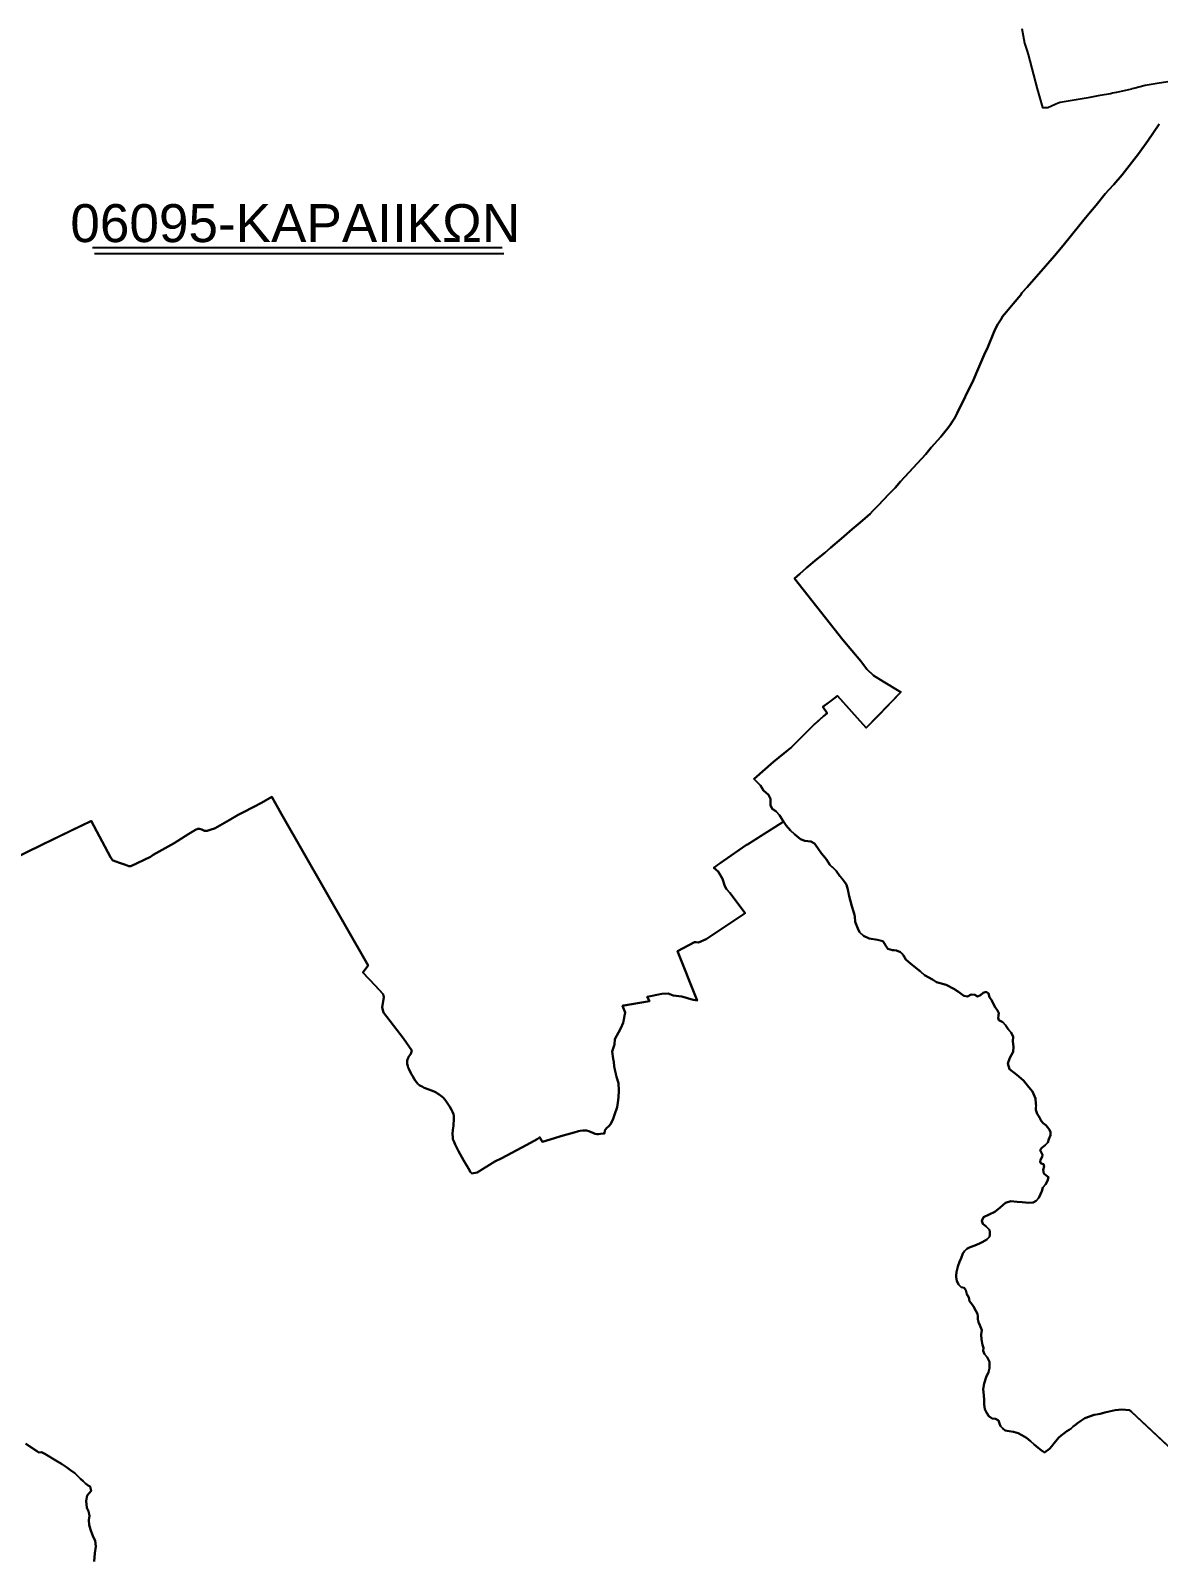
# Model space of a CAD drawing. Header units: metres. Extents: x 245125 to 394351, y 270578 to 4233311.
# Drawn here: x 280211 to 283179, y 4217548 to 4221557 of the extents above; entities that cross this region are included whole.
import ezdxf
from ezdxf.lldxf.tags import DXFTag

# ---------------------------------------------------------------- set-up
doc = ezdxf.new("R2010")
doc.units = ezdxf.units.M
for name, color, linetype in [('4495-(228-329)', 103, 'Continuous'), ('ASTOTA', 7, 'Continuous'), ('ΗΛΕΙΑ_Ονομασία ΟΤΑ_ΟΚΧΕ', 6, 'Continuous'), ('ΟΡΙΑ ΟΤΑ', 7, 'Continuous')]:
    doc.layers.add(name, color=color, linetype=linetype)
doc.styles.add('ARIAL', font='arial.ttf')
tags = doc.linetypes.add('HIDDEN', pattern=[0.375, 0.25, -0.125]).pattern_tags.tags
tags[6:7] = [DXFTag(74, 4), DXFTag(75, 0), DXFTag(340, '0'), DXFTag(46, 1.0), DXFTag(50, 0.0), DXFTag(44, 0.0), DXFTag(45, 0.0)]
tags[4:5] = [DXFTag(74, 4), DXFTag(75, 0), DXFTag(340, '0'), DXFTag(46, 1.0), DXFTag(50, 0.0), DXFTag(44, 0.0), DXFTag(45, 0.0)]

msp = doc.modelspace()

# ---------------------------------------------------------------- linework, layer by layer
at = {"layer": '4495-(228-329)', "color": 103}
for p, q in [((280374, 4220985.8), (281452, 4220985.8)), ((280378.8, 4220970.1), (281456.7, 4220970.1))]:
    msp.add_line(p, q, dxfattribs=at)
at = {"layer": 'ASTOTA', "color": 253, "linetype": 'HIDDEN', "ltscale": 300}
for points in [[(282819.3, 4221562.9), (282826.2, 4221524.4), (282829.1, 4221515.7), (282832.3, 4221505.6), (282835.9, 4221494.4), (282859.6, 4221403.7), (282874.1, 4221354.6), (282887.8, 4221354.6), (282907.4, 4221363.7), (282915.2, 4221366.9), (282920.3, 4221368.9), (282999.1, 4221381.6), (283025.8, 4221386.7), (283052.4, 4221391.8), (283058.2, 4221393), (283068.5, 4221395.3), (283069.2, 4221395.4), (283108.6, 4221404.2), (283109.7, 4221404.5), (283114.4, 4221405.8), (283143.9, 4221413.6), (283175.6, 4221419.1), (283203.7, 4221422.9)], [(282819.3, 4221562.9), (282826.2, 4221524.4), (282829.1, 4221515.7), (282832.3, 4221505.6), (282835.9, 4221494.4), (282859.6, 4221403.7), (282874.1, 4221354.6), (282887.8, 4221354.6), (282907.4, 4221363.7), (282915.2, 4221366.9), (282920.3, 4221368.9), (282999.1, 4221381.6), (283025.8, 4221386.7), (283052.4, 4221391.8), (283058.2, 4221393), (283068.5, 4221395.3), (283069.2, 4221395.4), (283108.6, 4221404.2), (283109.7, 4221404.5), (283114.4, 4221405.8), (283143.9, 4221413.6), (283175.6, 4221419.1), (283203.7, 4221422.9)], [(282819.3, 4221562.9), (282826.2, 4221524.4), (282829.1, 4221515.7), (282832.3, 4221505.6), (282835.9, 4221494.4), (282859.6, 4221403.7), (282874.1, 4221354.6), (282887.8, 4221354.6), (282907.4, 4221363.7), (282915.2, 4221366.9), (282920.3, 4221368.9), (282999.1, 4221381.6), (283025.8, 4221386.7), (283052.4, 4221391.8), (283058.2, 4221393), (283068.5, 4221395.3), (283069.2, 4221395.4), (283108.6, 4221404.2), (283109.7, 4221404.5), (283114.4, 4221405.8), (283143.9, 4221413.6), (283175.6, 4221419.1), (283203.7, 4221422.9)], [(283180.5, 4221311), (283151.3, 4221267), (283126.9, 4221232.4), (283083.5, 4221177.7), (283061.5, 4221151.8), (283048.4, 4221137.7), (283039.2, 4221127.1), (283014.9, 4221097.8), (283000.5, 4221080), (282983, 4221059), (282972, 4221045.4), (282928.2, 4220991.3), (282905.1, 4220963.8), (282882.1, 4220937.1), (282833.7, 4220881.8), (282819.8, 4220866.6), (282817.9, 4220863.5), (282816.5, 4220861.5), (282796.3, 4220837.4), (282778.8, 4220816.3), (282768.8, 4220804.1), (282764.8, 4220797.5), (282756.5, 4220784.2), (282750, 4220772.9), (282744.6, 4220760.6), (282729.7, 4220723.7), (282720.6, 4220703.5), (282704.9, 4220666.4), (282692.1, 4220637.8), (282649.6, 4220549.6), (282643.1, 4220538), (282636.4, 4220527.3), (282631.8, 4220520), (282624.6, 4220510.4), (282616.6, 4220500.5), (282606, 4220488), (282581.3, 4220459.4), (282567, 4220442.4), (282500.1, 4220369.8), (282486, 4220353.5), (282471.5, 4220338.6), (282453.8, 4220319.9), (282443.2, 4220308.7), (282427.7, 4220292.9), (282420.6, 4220285.2), (282406.3, 4220272.6), (282388.6, 4220257.9), (282373.4, 4220244.7), (282344.9, 4220219.6), (282315.9, 4220195.2), (282300.7, 4220182.1), (282279.8, 4220165.7), (282253.2, 4220143), (282235.5, 4220126.8), (282221.7, 4220114.7), (282348.8, 4219953.5), (282395.6, 4219897.3), (282411.9, 4219875.8), (282429.5, 4219858.9), (282454.5, 4219843.1), (282501.3, 4219815.1), (282499.7, 4219813.5), (282410, 4219721.1), (282334.8, 4219805.7), (282296.2, 4219777.2), (282306.9, 4219759.7), (282300.8, 4219755.1), (282297.6, 4219752.1), (282273.4, 4219730), (282262.6, 4219720), (282213.2, 4219670.6), (282194.4, 4219654.4), (282165.9, 4219632.4), (282114.8, 4219587.1), (282115.4, 4219586.5), (282132.2, 4219569.8), (282139.8, 4219556.9), (282152.5, 4219545.5), (282157.8, 4219534.7), (282158.5, 4219518.1), (282162.3, 4219507.8), (282171.8, 4219502.2), (282181.7, 4219491.9), (282192, 4219474.6), (282188.9, 4219472.6), (282114.1, 4219425.1), (282097.4, 4219414.5), (282095.3, 4219413.2), (282034.1, 4219371.3), (282018, 4219359.7), (282009.2, 4219353.3), (282020.3, 4219342.9), (282028, 4219330.1), (282031.5, 4219324.3), (282038, 4219304.7), (282042.4, 4219296.7), (282051.3, 4219287.1), (282091.2, 4219233.6), (281989.2, 4219165.3), (281968.9, 4219156), (281962.1, 4219156.9), (281958, 4219157.4), (281913.8, 4219133.5), (281964.8, 4219003.2), (281954.5, 4219005), (281924.6, 4219013.8), (281901.6, 4219017.2), (281889.1, 4219021.7), (281871.8, 4219021.1), (281833.8, 4219013.5), (281839.3, 4219002), (281771, 4218990.2), (281768.3, 4218989.8), (281775.5, 4218972.4), (281770.4, 4218944.7), (281764.5, 4218930.6), (281757.7, 4218919.7), (281748.3, 4218902.2), (281748, 4218887.4), (281745.1, 4218879.9), (281741.7, 4218869), (281744, 4218850.4), (281745.5, 4218842.1), (281746.7, 4218830.3), (281753, 4218802.7), (281757.9, 4218785.8), (281759, 4218767), (281757.7, 4218747.9), (281756.8, 4218735), (281754.5, 4218722.8), (281748, 4218702.2), (281744.2, 4218692.1), (281737.7, 4218679), (281733, 4218672.4), (281726.5, 4218667.5), (281722.5, 4218661.1), (281721.2, 4218653.5), (281717.4, 4218653.1), (281711, 4218652.7), (281705.5, 4218651.7), (281700.7, 4218652.1), (281696.4, 4218652.9), (281690.2, 4218655), (281680.3, 4218659.3), (281673.8, 4218661.1), (281669.2, 4218661.7), (281664.7, 4218661.7), (281656.9, 4218660.8), (281652.9, 4218660), (281641.4, 4218656.3), (281612.6, 4218648), (281557.8, 4218631.8), (281550.2, 4218643.9), (281545.8, 4218639.4), (281514.9, 4218623), (281451.3, 4218588.5), (281432.5, 4218579.7), (281386.2, 4218551.1), (281372.1, 4218548.1), (281368.3, 4218552), (281363.1, 4218561.5), (281350.2, 4218583.6), (281337, 4218607.2), (281327.9, 4218624.7), (281324.4, 4218633.3), (281322.6, 4218638.4), (281322.2, 4218642.6), (281321.5, 4218652.8), (281322.6, 4218662.9), (281323.8, 4218673.9), (281325, 4218692.6), (281325, 4218696.4), (281324.6, 4218699.9), (281323.6, 4218704), (281321.2, 4218710.1), (281318.3, 4218715.9), (281313.9, 4218723.5), (281307.3, 4218734.3), (281303.8, 4218739.6), (281300.4, 4218743.6), (281297.2, 4218747), (281293.5, 4218750.7), (281286.4, 4218756.2), (281282.2, 4218759.1), (281278.3, 4218761.5), (281273, 4218763.7), (281266.2, 4218766.6), (281258.8, 4218769.2), (281246.7, 4218774), (281241.8, 4218777.1), (281237.5, 4218778.8), (281233.9, 4218781.1), (281230.1, 4218784.5), (281226.7, 4218788.3), (281223.1, 4218793.4), (281220.1, 4218797.7), (281215.8, 4218805.1), (281212.4, 4218810.9), (281206.3, 4218823.5), (281204.9, 4218826.9), (281203.7, 4218831), (281202.4, 4218836.7), (281202, 4218841.5), (281202, 4218845.8), (281204.9, 4218852.8), (281206.4, 4218856), (281212, 4218863.3), (281214.3, 4218872.4), (281192.4, 4218903.2), (281139.9, 4218971.8), (281135.9, 4218984.9), (281140.2, 4219012.5), (281139.1, 4219020), (281118.2, 4219043), (281085.3, 4219077.2), (281099.3, 4219095.7), (280871.1, 4219494.2), (280845.6, 4219539.7), (280818.7, 4219524.3), (280798.6, 4219513.8), (280769.3, 4219498.5), (280757.4, 4219492.2), (280733.5, 4219478.5), (280697, 4219457.7), (280694.8, 4219456.4), (280686.6, 4219453.6), (280676.1, 4219450.6), (280669, 4219450.4), (280661.7, 4219453.4), (280655.2, 4219455.8), (280651.3, 4219455.7), (280645.4, 4219453), (280627.7, 4219442.8), (280589.1, 4219418.2), (280533.3, 4219386.8), (280526.3, 4219381.5), (280474.9, 4219357.4), (280470, 4219357), (280460.6, 4219360.5), (280447.3, 4219365.5), (280433.1, 4219370.6), (280426.5, 4219373.2), (280420.9, 4219381), (280370.1, 4219476.5), (280369.2, 4219476.1), (280239.3, 4219412.5), (280163.3, 4219375.6)], [(283180.5, 4221311), (283151.3, 4221267), (283126.9, 4221232.4), (283083.5, 4221177.7), (283061.5, 4221151.8), (283048.4, 4221137.7), (283039.2, 4221127.1), (283014.9, 4221097.8), (283000.5, 4221080), (282983, 4221059), (282972, 4221045.4), (282928.2, 4220991.3), (282905.1, 4220963.8), (282882.1, 4220937.1), (282833.7, 4220881.8), (282819.8, 4220866.6), (282817.9, 4220863.5), (282816.5, 4220861.5), (282796.3, 4220837.4), (282778.8, 4220816.3), (282768.8, 4220804.1), (282764.8, 4220797.5), (282756.5, 4220784.2), (282750, 4220772.9), (282744.6, 4220760.6), (282729.7, 4220723.7), (282720.6, 4220703.5), (282704.9, 4220666.4), (282692.1, 4220637.8), (282649.6, 4220549.6), (282643.1, 4220538), (282636.4, 4220527.3), (282631.8, 4220520), (282624.6, 4220510.4), (282616.6, 4220500.5), (282606, 4220488), (282581.3, 4220459.4), (282567, 4220442.4), (282500.1, 4220369.8), (282486, 4220353.5), (282471.5, 4220338.6), (282453.8, 4220319.9), (282443.2, 4220308.7), (282427.7, 4220292.9), (282420.6, 4220285.2), (282406.3, 4220272.6), (282388.6, 4220257.9), (282373.4, 4220244.7), (282344.9, 4220219.6), (282315.9, 4220195.2), (282300.7, 4220182.1), (282279.8, 4220165.7), (282253.2, 4220143), (282235.5, 4220126.8), (282221.7, 4220114.7), (282348.8, 4219953.5), (282395.6, 4219897.3), (282411.9, 4219875.8), (282429.5, 4219858.9), (282454.5, 4219843.1), (282501.3, 4219815.1), (282499.7, 4219813.5), (282410, 4219721.1), (282334.8, 4219805.7), (282296.2, 4219777.2), (282306.9, 4219759.7), (282300.8, 4219755.1), (282297.6, 4219752.1), (282273.4, 4219730), (282262.6, 4219720), (282213.2, 4219670.6), (282194.4, 4219654.4), (282165.9, 4219632.4), (282114.8, 4219587.1), (282115.4, 4219586.5), (282132.2, 4219569.8), (282139.8, 4219556.9), (282152.5, 4219545.5), (282157.8, 4219534.7), (282158.5, 4219518.1), (282162.3, 4219507.8), (282171.8, 4219502.2), (282181.7, 4219491.9), (282192, 4219474.6), (282188.9, 4219472.6), (282114.1, 4219425.1), (282097.4, 4219414.5), (282095.3, 4219413.2), (282034.1, 4219371.3), (282018, 4219359.7), (282009.2, 4219353.3), (282020.3, 4219342.9), (282028, 4219330.1), (282031.5, 4219324.3), (282038, 4219304.7), (282042.4, 4219296.7), (282051.3, 4219287.1), (282091.2, 4219233.6), (281989.2, 4219165.3), (281968.9, 4219156), (281962.1, 4219156.9), (281958, 4219157.4), (281913.8, 4219133.5), (281964.8, 4219003.2), (281954.5, 4219005), (281924.6, 4219013.8), (281901.6, 4219017.2), (281889.1, 4219021.7), (281871.8, 4219021.1), (281833.8, 4219013.5), (281839.3, 4219002), (281771, 4218990.2), (281768.3, 4218989.8), (281775.5, 4218972.4), (281770.4, 4218944.7), (281764.5, 4218930.6), (281757.7, 4218919.7), (281748.3, 4218902.2), (281748, 4218887.4), (281745.1, 4218879.9), (281741.7, 4218869), (281744, 4218850.4), (281745.5, 4218842.1), (281746.7, 4218830.3), (281753, 4218802.7), (281757.9, 4218785.8), (281759, 4218767), (281757.7, 4218747.9), (281756.8, 4218735), (281754.5, 4218722.8), (281748, 4218702.2), (281744.2, 4218692.1), (281737.7, 4218679), (281733, 4218672.4), (281726.5, 4218667.5), (281722.5, 4218661.1), (281721.2, 4218653.5), (281717.4, 4218653.1), (281711, 4218652.7), (281705.5, 4218651.7), (281700.7, 4218652.1), (281696.4, 4218652.9), (281690.2, 4218655), (281680.3, 4218659.3), (281673.8, 4218661.1), (281669.2, 4218661.7), (281664.7, 4218661.7), (281656.9, 4218660.8), (281652.9, 4218660), (281641.4, 4218656.3), (281612.6, 4218648), (281557.8, 4218631.8), (281550.2, 4218643.9), (281545.8, 4218639.4), (281514.9, 4218623), (281451.3, 4218588.5), (281432.5, 4218579.7), (281386.2, 4218551.1), (281372.1, 4218548.1), (281368.3, 4218552), (281363.1, 4218561.5), (281350.2, 4218583.6), (281337, 4218607.2), (281327.9, 4218624.7), (281324.4, 4218633.3), (281322.6, 4218638.4), (281322.2, 4218642.6), (281321.5, 4218652.8), (281322.6, 4218662.9), (281323.8, 4218673.9), (281325, 4218692.6), (281325, 4218696.4), (281324.6, 4218699.9), (281323.6, 4218704), (281321.2, 4218710.1), (281318.3, 4218715.9), (281313.9, 4218723.5), (281307.3, 4218734.3), (281303.8, 4218739.6), (281300.4, 4218743.6), (281297.2, 4218747), (281293.5, 4218750.7), (281286.4, 4218756.2), (281282.2, 4218759.1), (281278.3, 4218761.5), (281273, 4218763.7), (281266.2, 4218766.6), (281258.8, 4218769.2), (281246.7, 4218774), (281241.8, 4218777.1), (281237.5, 4218778.8), (281233.9, 4218781.1), (281230.1, 4218784.5), (281226.7, 4218788.3), (281223.1, 4218793.4), (281220.1, 4218797.7), (281215.8, 4218805.1), (281212.4, 4218810.9), (281206.3, 4218823.5), (281204.9, 4218826.9), (281203.7, 4218831), (281202.4, 4218836.7), (281202, 4218841.5), (281202, 4218845.8), (281204.9, 4218852.8), (281206.4, 4218856), (281212, 4218863.3), (281214.3, 4218872.4), (281192.4, 4218903.2), (281139.9, 4218971.8), (281135.9, 4218984.9), (281140.2, 4219012.5), (281139.1, 4219020), (281118.2, 4219043), (281085.3, 4219077.2), (281099.3, 4219095.7), (280871.1, 4219494.2), (280845.6, 4219539.7), (280818.7, 4219524.3), (280798.6, 4219513.8), (280769.3, 4219498.5), (280757.4, 4219492.2), (280733.5, 4219478.5), (280697, 4219457.7), (280694.8, 4219456.4), (280686.6, 4219453.6), (280676.1, 4219450.6), (280669, 4219450.4), (280661.7, 4219453.4), (280655.2, 4219455.8), (280651.3, 4219455.7), (280645.4, 4219453), (280627.7, 4219442.8), (280589.1, 4219418.2), (280533.3, 4219386.8), (280526.3, 4219381.5), (280474.9, 4219357.4), (280470, 4219357), (280460.6, 4219360.5), (280447.3, 4219365.5), (280433.1, 4219370.6), (280426.5, 4219373.2), (280420.9, 4219381), (280370.1, 4219476.5), (280369.2, 4219476.1), (280239.3, 4219412.5), (280163.3, 4219375.6)], [(283180.5, 4221311), (283151.3, 4221267), (283126.9, 4221232.4), (283083.5, 4221177.7), (283061.5, 4221151.8), (283048.4, 4221137.7), (283039.2, 4221127.1), (283014.9, 4221097.8), (283000.5, 4221080), (282983, 4221059), (282972, 4221045.4), (282928.2, 4220991.3), (282905.1, 4220963.8), (282882.1, 4220937.1), (282833.7, 4220881.8), (282819.8, 4220866.6), (282817.9, 4220863.5), (282816.5, 4220861.5), (282796.3, 4220837.4), (282778.8, 4220816.3), (282768.8, 4220804.1), (282764.8, 4220797.5), (282756.5, 4220784.2), (282750, 4220772.9), (282744.6, 4220760.6), (282729.7, 4220723.7), (282720.6, 4220703.5), (282704.9, 4220666.4), (282692.1, 4220637.8), (282649.6, 4220549.6), (282643.1, 4220538), (282636.4, 4220527.3), (282631.8, 4220520), (282624.6, 4220510.4), (282616.6, 4220500.5), (282606, 4220488), (282581.3, 4220459.4), (282567, 4220442.4), (282500.1, 4220369.8), (282486, 4220353.5), (282471.5, 4220338.6), (282453.8, 4220319.9), (282443.2, 4220308.7), (282427.7, 4220292.9), (282420.6, 4220285.2), (282406.3, 4220272.6), (282388.6, 4220257.9), (282373.4, 4220244.7), (282344.9, 4220219.6), (282315.9, 4220195.2), (282300.7, 4220182.1), (282279.8, 4220165.7), (282253.2, 4220143), (282235.5, 4220126.8), (282221.7, 4220114.7), (282348.8, 4219953.5), (282395.6, 4219897.3), (282411.9, 4219875.8), (282429.5, 4219858.9), (282454.5, 4219843.1), (282501.3, 4219815.1), (282499.7, 4219813.5), (282410, 4219721.1), (282334.8, 4219805.7), (282296.2, 4219777.2), (282306.9, 4219759.7), (282300.8, 4219755.1), (282297.6, 4219752.1), (282273.4, 4219730), (282262.6, 4219720), (282213.2, 4219670.6), (282194.4, 4219654.4), (282165.9, 4219632.4), (282114.8, 4219587.1), (282115.4, 4219586.5), (282132.2, 4219569.8), (282139.8, 4219556.9), (282152.5, 4219545.5), (282157.8, 4219534.7), (282158.5, 4219518.1), (282162.3, 4219507.8), (282171.8, 4219502.2), (282181.7, 4219491.9), (282192, 4219474.6), (282188.9, 4219472.6), (282114.1, 4219425.1), (282097.4, 4219414.5), (282095.3, 4219413.2), (282034.1, 4219371.3), (282018, 4219359.7), (282009.2, 4219353.3), (282020.3, 4219342.9), (282028, 4219330.1), (282031.5, 4219324.3), (282038, 4219304.7), (282042.4, 4219296.7), (282051.3, 4219287.1), (282091.2, 4219233.6), (281989.2, 4219165.3), (281968.9, 4219156), (281962.1, 4219156.9), (281958, 4219157.4), (281913.8, 4219133.5), (281964.8, 4219003.2), (281954.5, 4219005), (281924.6, 4219013.8), (281901.6, 4219017.2), (281889.1, 4219021.7), (281871.8, 4219021.1), (281833.8, 4219013.5), (281839.3, 4219002), (281771, 4218990.2), (281768.3, 4218989.8), (281775.5, 4218972.4), (281770.4, 4218944.7), (281764.5, 4218930.6), (281757.7, 4218919.7), (281748.3, 4218902.2), (281748, 4218887.4), (281745.1, 4218879.9), (281741.7, 4218869), (281744, 4218850.4), (281745.5, 4218842.1), (281746.7, 4218830.3), (281753, 4218802.7), (281757.9, 4218785.8), (281759, 4218767), (281757.7, 4218747.9), (281756.8, 4218735), (281754.5, 4218722.8), (281748, 4218702.2), (281744.2, 4218692.1), (281737.7, 4218679), (281733, 4218672.4), (281726.5, 4218667.5), (281722.5, 4218661.1), (281721.2, 4218653.5), (281717.4, 4218653.1), (281711, 4218652.7), (281705.5, 4218651.7), (281700.7, 4218652.1), (281696.4, 4218652.9), (281690.2, 4218655), (281680.3, 4218659.3), (281673.8, 4218661.1), (281669.2, 4218661.7), (281664.7, 4218661.7), (281656.9, 4218660.8), (281652.9, 4218660), (281641.4, 4218656.3), (281612.6, 4218648), (281557.8, 4218631.8), (281550.2, 4218643.9), (281545.8, 4218639.4), (281514.9, 4218623), (281451.3, 4218588.5), (281432.5, 4218579.7), (281386.2, 4218551.1), (281372.1, 4218548.1), (281368.3, 4218552), (281363.1, 4218561.5), (281350.2, 4218583.6), (281337, 4218607.2), (281327.9, 4218624.7), (281324.4, 4218633.3), (281322.6, 4218638.4), (281322.2, 4218642.6), (281321.5, 4218652.8), (281322.6, 4218662.9), (281323.8, 4218673.9), (281325, 4218692.6), (281325, 4218696.4), (281324.6, 4218699.9), (281323.6, 4218704), (281321.2, 4218710.1), (281318.3, 4218715.9), (281313.9, 4218723.5), (281307.3, 4218734.3), (281303.8, 4218739.6), (281300.4, 4218743.6), (281297.2, 4218747), (281293.5, 4218750.7), (281286.4, 4218756.2), (281282.2, 4218759.1), (281278.3, 4218761.5), (281273, 4218763.7), (281266.2, 4218766.6), (281258.8, 4218769.2), (281246.7, 4218774), (281241.8, 4218777.1), (281237.5, 4218778.8), (281233.9, 4218781.1), (281230.1, 4218784.5), (281226.7, 4218788.3), (281223.1, 4218793.4), (281220.1, 4218797.7), (281215.8, 4218805.1), (281212.4, 4218810.9), (281206.3, 4218823.5), (281204.9, 4218826.9), (281203.7, 4218831), (281202.4, 4218836.7), (281202, 4218841.5), (281202, 4218845.8), (281204.9, 4218852.8), (281206.4, 4218856), (281212, 4218863.3), (281214.3, 4218872.4), (281192.4, 4218903.2), (281139.9, 4218971.8), (281135.9, 4218984.9), (281140.2, 4219012.5), (281139.1, 4219020), (281118.2, 4219043), (281085.3, 4219077.2), (281099.3, 4219095.7), (280871.1, 4219494.2), (280845.6, 4219539.7), (280818.7, 4219524.3), (280798.6, 4219513.8), (280769.3, 4219498.5), (280757.4, 4219492.2), (280733.5, 4219478.5), (280697, 4219457.7), (280694.8, 4219456.4), (280686.6, 4219453.6), (280676.1, 4219450.6), (280669, 4219450.4), (280661.7, 4219453.4), (280655.2, 4219455.8), (280651.3, 4219455.7), (280645.4, 4219453), (280627.7, 4219442.8), (280589.1, 4219418.2), (280533.3, 4219386.8), (280526.3, 4219381.5), (280474.9, 4219357.4), (280470, 4219357), (280460.6, 4219360.5), (280447.3, 4219365.5), (280433.1, 4219370.6), (280426.5, 4219373.2), (280420.9, 4219381), (280370.1, 4219476.5), (280369.2, 4219476.1), (280239.3, 4219412.5), (280163.3, 4219375.6)], [(283214.4, 4217821.5), (283107, 4217921.3), (283102.6, 4217925.4), (283082.5, 4217926.7), (283065.5, 4217925.4), (283048.9, 4217922), (283038.2, 4217918.9), (283025.5, 4217915.8), (283012.8, 4217913.1), (283009.8, 4217912.4), (282997.7, 4217908.6), (282985.7, 4217903.7), (282974.6, 4217896.9), (282966.1, 4217890.6), (282960.9, 4217886.9), (282954.8, 4217881.8), (282949, 4217876.6), (282944.3, 4217873.6), (282938.2, 4217869.4), (282929.8, 4217864.1), (282922.9, 4217858.6), (282916, 4217852.2), (282909.3, 4217843.1), (282904, 4217837.2), (282898.5, 4217830), (282892.3, 4217823.6), (282879.4, 4217813.8), (282870.6, 4217819.9), (282862.5, 4217826.1), (282851.9, 4217834.4), (282842.2, 4217843.5), (282831.6, 4217852.1), (282819.3, 4217859.3), (282809.7, 4217864.8), (282798, 4217867.7), (282786.1, 4217869.5), (282775.4, 4217871.3), (282769.7, 4217876.5), (282763.4, 4217883), (282760.3, 4217889.7), (282758.2, 4217897.8), (282750.4, 4217902), (282741.6, 4217903.5), (282733, 4217909.2), (282726.5, 4217918.6), (282722.1, 4217927.9), (282720.8, 4217940.2), (282720.6, 4217951.9), (282719.8, 4217963.6), (282718.9, 4217972.1), (282718.1, 4217980.8), (282720.2, 4217995.5), (282725.2, 4218012.2), (282731.5, 4218025.2), (282734.4, 4218035.7), (282734, 4218052.1), (282728.1, 4218064.5), (282721.3, 4218072.6), (282718.1, 4218081.5), (282718.4, 4218088.9), (282715.8, 4218097.5), (282713.7, 4218111.4), (282712.6, 4218124.2), (282713.9, 4218135.3), (282709.3, 4218148.7), (282705.5, 4218156.7), (282703.8, 4218164.8), (282703.6, 4218172.1), (282702.4, 4218178.3), (282698.6, 4218186.9), (282692.7, 4218197.9), (282688.5, 4218203.3), (282682.2, 4218212.4), (282679.8, 4218221.9), (282675.1, 4218230.4), (282671.8, 4218240.7), (282668, 4218246.9), (282659.6, 4218249.2), (282653, 4218255.6), (282648.7, 4218265.7), (282646.3, 4218275.6), (282646.3, 4218280.3), (282647.8, 4218288.5), (282651.1, 4218303.3), (282655.3, 4218315.8), (282659.6, 4218325.7), (282664.1, 4218337.5), (282669, 4218344.1), (282674.7, 4218349.8), (282683.9, 4218353.8), (282695.9, 4218358.2), (282707.7, 4218363.7), (282716.7, 4218368.4), (282716.7, 4218368.4), (282727.7, 4218374.7), (282734.1, 4218381.1), (282735.2, 4218387.3), (282735.4, 4218393.8), (282734.5, 4218399.5), (282725.8, 4218408.4), (282717, 4218415.6), (282714.6, 4218423.6), (282718.9, 4218432.8), (282733.9, 4218440.3), (282748.5, 4218447.4), (282762.9, 4218459), (282776.1, 4218471.1), (282790.9, 4218475.6), (282806.8, 4218473.5), (282820, 4218472.8), (282837.8, 4218471.3), (282849.1, 4218471.6), (282857.6, 4218476.2), (282864.2, 4218484.5), (282868.6, 4218493.4), (282871.8, 4218501.3), (282874.8, 4218511.7), (282881.4, 4218519.6), (282887.3, 4218528.5), (282890.1, 4218538.1), (282882.4, 4218544), (282877.6, 4218548.1), (282875.7, 4218557.7), (282878, 4218566.2), (282876.7, 4218572.6), (282870.4, 4218574.7), (282867.4, 4218579), (282868.5, 4218584.1), (282873.3, 4218591.9), (282873.8, 4218597.2), (282870.4, 4218604.4), (282867.4, 4218610), (282871, 4218614.8), (282872, 4218616), (282881, 4218623), (282887.6, 4218629.6), (282890.9, 4218639), (282894.8, 4218648.8), (282894.6, 4218657.2), (282892.2, 4218663.2), (282888.2, 4218669.3), (282882.9, 4218675.3), (282875.4, 4218680.4), (282870.8, 4218686.6), (282865.3, 4218697), (282859.9, 4218705.3), (282855.9, 4218715.7), (282856.8, 4218728.7), (282856.5, 4218731.4), (282855.1, 4218745.6), (282847.8, 4218763.9), (282837.8, 4218775.9), (282823.7, 4218792.9), (282806.4, 4218807.7), (282786.7, 4218823.2), (282782.9, 4218837.4), (282787.7, 4218852.6), (282796.7, 4218868.4), (282798, 4218881.8), (282795.8, 4218896.8), (282796.3, 4218908), (282791.5, 4218919.5), (282788.2, 4218922.9), (282786.6, 4218924.7), (282783.1, 4218928.4), (282776.6, 4218938.3), (282769.4, 4218946.4), (282759.1, 4218951.9), (282757.5, 4218957.7), (282757.9, 4218961), (282758.4, 4218965.5), (282758.9, 4218970.2), (282755.3, 4218977.6), (282749.6, 4218986.4), (282744, 4218995.9), (282740.3, 4219004), (282734.7, 4219012.3), (282732, 4219022.1), (282725.6, 4219026.1), (282717.5, 4219023.9), (282710.3, 4219017.6), (282703.1, 4219014.5), (282696, 4219018.4), (282686.3, 4219019), (282676.9, 4219014.3), (282666.6, 4219015.9), (282652.8, 4219026.5), (282640.9, 4219034), (282620.8, 4219044.7), (282595.2, 4219051.9), (282584.2, 4219059.1), (282563.5, 4219070.3), (282552.9, 4219080.4), (282527.1, 4219100.5), (282514.6, 4219111.5), (282508.3, 4219122.4), (282503.9, 4219127.2), (282500.5, 4219130.9), (282489.5, 4219135.6), (282483.4, 4219135.8), (282478.9, 4219135.9), (282466.6, 4219139.3), (282461.6, 4219147.2), (282458.6, 4219152.4), (282454.1, 4219160), (282439.4, 4219163.7), (282417.9, 4219166.9), (282402.7, 4219173.8), (282392.3, 4219183.6), (282388.2, 4219193.4), (282380.9, 4219210.8), (282380.3, 4219225), (282378.9, 4219229.5), (282378, 4219232.2), (282376.2, 4219238), (282372.4, 4219251.9), (282368.3, 4219265.5), (282365.4, 4219278.4), (282362, 4219296.1), (282357.7, 4219308.4), (282357.2, 4219309.7), (282350.6, 4219319.8), (282340.5, 4219331.2), (282331.3, 4219344.8), (282313.9, 4219360.6), (282305.1, 4219374.5), (282298.2, 4219383.4), (282292.5, 4219390.8), (282282.9, 4219404.9), (282273.8, 4219417.4), (282263.9, 4219422.1), (282248.2, 4219423.7), (282236.8, 4219428.2), (282221.4, 4219441.4), (282211, 4219450.9), (282199.4, 4219464.1), (282192, 4219474.6), (282189.8, 4219478.3), (282181.7, 4219491.9), (282171.8, 4219502.2), (282162.3, 4219507.8), (282158.5, 4219518.1), (282157.8, 4219534.7), (282152.5, 4219545.5), (282139.8, 4219556.9), (282132.2, 4219569.8), (282115.4, 4219586.5), (282114.8, 4219587.1), (282114.8, 4219587.1), (282165.9, 4219632.4), (282194.4, 4219654.4), (282211.3, 4219668.9), (282213.2, 4219670.6), (282214.9, 4219672.3), (282254.6, 4219712), (282262.6, 4219720), (282273.4, 4219730), (282275.8, 4219732.1), (282297.6, 4219752.1), (282300.8, 4219755.1), (282303.1, 4219756.8), (282306.9, 4219759.7), (282296.2, 4219777.2), (282309, 4219786.7), (282314, 4219790.3), (282334.8, 4219805.7), (282401.2, 4219731), (282410, 4219721.1), (282446.4, 4219758.6), (282460.5, 4219773.1), (282499.7, 4219813.5), (282501.3, 4219815.1), (282454.5, 4219843.1), (282429.5, 4219858.9), (282411.9, 4219875.8), (282395.6, 4219897.3), (282348.8, 4219953.5), (282221.7, 4220114.7), (282235.5, 4220126.8), (282253.2, 4220143), (282279.8, 4220165.7), (282300.7, 4220182.1), (282315.9, 4220195.2), (282344.9, 4220219.6), (282373.4, 4220244.7), (282388.6, 4220257.9), (282406.3, 4220272.6), (282420.6, 4220285.2), (282427.7, 4220292.9), (282443.2, 4220308.7), (282453.8, 4220319.9), (282471.5, 4220338.6), (282486, 4220353.5), (282500.1, 4220369.8), (282567, 4220442.4), (282581.3, 4220459.4), (282606, 4220488), (282616.6, 4220500.5), (282624.6, 4220510.4), (282631.8, 4220520), (282636.4, 4220527.3), (282643.1, 4220538), (282649.6, 4220549.6), (282692.1, 4220637.8), (282704.9, 4220666.4), (282720.6, 4220703.5), (282729.7, 4220723.7), (282744.6, 4220760.6), (282750, 4220772.9), (282756.5, 4220784.2), (282764.8, 4220797.5), (282768.8, 4220804.1), (282778.8, 4220816.3), (282796.3, 4220837.4), (282816.5, 4220861.5), (282817.9, 4220863.5), (282819.8, 4220866.6), (282833.7, 4220881.8), (282882.1, 4220937.1), (282905.1, 4220963.8), (282928.2, 4220991.3), (282972, 4221045.4), (282983, 4221059), (283000.5, 4221080), (283014.9, 4221097.8), (283039.2, 4221127.1), (283048.4, 4221137.7), (283061.5, 4221151.8), (283083.5, 4221177.7), (283126.9, 4221232.4), (283151.3, 4221267), (283180.5, 4221311)], [(280163.3, 4219375.6), (280239.3, 4219412.5), (280312.8, 4219448.5), (280369.2, 4219476.1), (280370.1, 4219476.5), (280420.9, 4219381), (280426.5, 4219373.2), (280433.1, 4219370.6), (280447.3, 4219365.5), (280460.6, 4219360.5), (280470, 4219357), (280474.9, 4219357.4), (280526.3, 4219381.5), (280533.3, 4219386.8), (280589.1, 4219418.2), (280627.7, 4219442.8), (280645.4, 4219453), (280651.3, 4219455.7), (280655.2, 4219455.8), (280661.7, 4219453.4), (280669, 4219450.4), (280676.1, 4219450.6), (280686.6, 4219453.6), (280694.8, 4219456.4), (280697, 4219457.7), (280733.5, 4219478.5), (280757.4, 4219492.2), (280769.3, 4219498.5), (280798.6, 4219513.8), (280818.7, 4219524.3), (280845.6, 4219539.7), (280871.1, 4219494.2), (281099.3, 4219095.7), (281085.3, 4219077.2), (281118.2, 4219043), (281139.1, 4219020), (281140.2, 4219012.5), (281135.9, 4218984.9), (281139.9, 4218971.8), (281192.4, 4218903.2), (281214.3, 4218872.4), (281212, 4218863.3), (281206.4, 4218856), (281204.9, 4218852.8), (281202, 4218845.8), (281202, 4218841.5), (281202.4, 4218836.7), (281203.7, 4218831), (281204.9, 4218826.9), (281206.3, 4218823.5), (281212.4, 4218810.9), (281215.8, 4218805.1), (281220.1, 4218797.7), (281223.1, 4218793.4), (281226.7, 4218788.3), (281230.1, 4218784.5), (281233.9, 4218781.1), (281237.5, 4218778.8), (281241.8, 4218777.1), (281246.7, 4218774), (281258.8, 4218769.2), (281266.2, 4218766.6), (281273, 4218763.7), (281278.3, 4218761.5), (281282.2, 4218759.1), (281286.4, 4218756.2), (281293.5, 4218750.7), (281297.2, 4218747), (281300.4, 4218743.6), (281303.8, 4218739.6), (281307.3, 4218734.3), (281313.9, 4218723.5), (281318.3, 4218715.9), (281321.2, 4218710.1), (281323.6, 4218704), (281324.6, 4218699.9), (281325, 4218696.4), (281325, 4218692.6), (281323.8, 4218673.9), (281322.6, 4218662.9), (281321.5, 4218652.8), (281322.2, 4218642.6), (281322.6, 4218638.4), (281324.4, 4218633.3), (281327.9, 4218624.7), (281337, 4218607.2), (281350.2, 4218583.6), (281363.1, 4218561.5), (281368.3, 4218552), (281372.1, 4218548.1), (281386.2, 4218551.1), (281432.5, 4218579.7), (281451.3, 4218588.5), (281514.9, 4218623), (281545.8, 4218639.4), (281550.2, 4218643.9), (281557.8, 4218631.8), (281589.4, 4218641.1), (281612.6, 4218648), (281641.4, 4218656.3), (281652.9, 4218660), (281656.9, 4218660.8), (281664.7, 4218661.7), (281669.2, 4218661.7), (281673.8, 4218661.1), (281680.3, 4218659.3), (281690.2, 4218655), (281696.4, 4218652.9), (281700.7, 4218652.1), (281705.5, 4218651.7), (281711, 4218652.7), (281717.4, 4218653.1), (281721.2, 4218653.5), (281722.5, 4218661.1), (281726.5, 4218667.5), (281733, 4218672.4), (281737.7, 4218679), (281744.2, 4218692.1), (281748, 4218702.2), (281754.5, 4218722.8), (281756.8, 4218735), (281757.7, 4218747.9), (281759, 4218767), (281757.9, 4218785.8), (281753, 4218802.7), (281746.7, 4218830.3), (281745.5, 4218842.1), (281744, 4218850.4), (281741.7, 4218869), (281745.1, 4218879.9), (281748, 4218887.4), (281748.3, 4218902.2), (281757.7, 4218919.7), (281764.5, 4218930.6), (281770.4, 4218944.7), (281775.5, 4218972.4), (281768.3, 4218989.8), (281839.3, 4219002), (281833.8, 4219013.5), (281871.8, 4219021.1), (281889.1, 4219021.7), (281901.6, 4219017.2), (281924.6, 4219013.8), (281954.5, 4219005), (281964.8, 4219003.2), (281913.8, 4219133.5), (281958, 4219157.4), (281968.9, 4219156), (281989.2, 4219165.3), (282091.2, 4219233.6), (282051.3, 4219287.1), (282042.4, 4219296.7), (282038, 4219304.7), (282031.5, 4219324.3), (282020.3, 4219342.9), (282009.2, 4219353.3), (282034.1, 4219371.3), (282095.3, 4219413.2), (282097.4, 4219414.5), (282132.1, 4219436.6), (282188.9, 4219472.6), (282192, 4219474.6), (282199.4, 4219464.1), (282211, 4219450.9), (282221.4, 4219441.4), (282236.8, 4219428.2), (282248.2, 4219423.7), (282263.9, 4219422.1), (282273.8, 4219417.4), (282282.9, 4219404.9), (282292.5, 4219390.8), (282305.1, 4219374.5), (282313.9, 4219360.6), (282321.8, 4219353.4), (282331.3, 4219344.8), (282340.5, 4219331.2), (282345.7, 4219325.3), (282350.6, 4219319.8), (282357.2, 4219309.7), (282357.7, 4219308.4), (282362, 4219296.1), (282365.4, 4219278.4), (282368.3, 4219265.5), (282372.4, 4219251.9), (282376.2, 4219238), (282377.9, 4219232.4), (282380.3, 4219225), (282380.9, 4219210.8), (282388.2, 4219193.4), (282392.3, 4219183.6), (282402.7, 4219173.8), (282417.9, 4219166.9), (282439.4, 4219163.7), (282454.1, 4219160), (282461.6, 4219147.2), (282466.6, 4219139.3), (282478.9, 4219135.9), (282489.5, 4219135.6), (282500.5, 4219130.9), (282508.3, 4219122.4), (282514.6, 4219111.5), (282527.1, 4219100.5), (282552.9, 4219080.4), (282563.5, 4219070.3), (282584.2, 4219059.1), (282595.2, 4219051.9), (282620.8, 4219044.7), (282640.9, 4219034), (282652.8, 4219026.5), (282666.6, 4219015.9), (282676.9, 4219014.3), (282686.3, 4219019), (282696, 4219018.4), (282703.1, 4219014.5), (282710.3, 4219017.6), (282717.5, 4219023.9), (282725.6, 4219026.1), (282732, 4219022.1), (282734.7, 4219012.3), (282740.3, 4219004), (282744, 4218995.9), (282749.6, 4218986.4), (282755.3, 4218977.6), (282758.9, 4218970.2), (282757.5, 4218957.7), (282759.1, 4218951.9), (282769.4, 4218946.4), (282776.6, 4218938.3), (282783.1, 4218928.4), (282791.5, 4218919.5), (282796.3, 4218908), (282795.8, 4218896.8), (282798, 4218881.8), (282796.7, 4218868.4), (282787.7, 4218852.6), (282782.9, 4218837.4), (282786.7, 4218823.2), (282806.4, 4218807.7), (282823.7, 4218792.9), (282837.8, 4218775.9), (282847.8, 4218763.9), (282855.1, 4218745.6), (282856.6, 4218730.7), (282856.8, 4218728.7), (282856.7, 4218726.6), (282855.9, 4218715.7), (282859.9, 4218705.3), (282865.3, 4218697), (282870.8, 4218686.6), (282875.4, 4218680.4), (282882.9, 4218675.3), (282888.2, 4218669.3), (282892.2, 4218663.2), (282894.6, 4218657.2), (282894.8, 4218648.8), (282890.9, 4218639), (282887.6, 4218629.6), (282881, 4218623), (282872, 4218616), (282871, 4218614.8), (282867.4, 4218610), (282870.4, 4218604.4), (282873.8, 4218597.2), (282873.3, 4218591.9), (282868.5, 4218584.1), (282867.4, 4218579), (282870.4, 4218574.7), (282876.7, 4218572.6), (282878, 4218566.2), (282875.7, 4218557.7), (282877.6, 4218548.1), (282882.4, 4218544), (282890.1, 4218538.1), (282887.3, 4218528.5), (282881.4, 4218519.6), (282874.8, 4218511.7), (282871.8, 4218501.3), (282868.6, 4218493.4), (282864.2, 4218484.5), (282857.6, 4218476.2), (282849.1, 4218471.6), (282837.8, 4218471.3), (282820, 4218472.8), (282806.8, 4218473.5), (282790.9, 4218475.6), (282776.1, 4218471.1), (282762.9, 4218459), (282748.5, 4218447.4), (282733.9, 4218440.3), (282718.9, 4218432.8), (282714.6, 4218423.6), (282717, 4218415.6), (282725.8, 4218408.4), (282734.5, 4218399.5), (282735.4, 4218393.8), (282735.2, 4218387.3), (282734.1, 4218381.1), (282727.7, 4218374.7), (282716.7, 4218368.4), (282716.7, 4218368.4), (282707.7, 4218363.7), (282695.9, 4218358.2), (282683.9, 4218353.8), (282674.7, 4218349.8), (282669, 4218344.1), (282664.1, 4218337.5), (282659.6, 4218325.7), (282655.3, 4218315.8), (282651.1, 4218303.3), (282647.8, 4218288.5), (282646.3, 4218280.3), (282646.3, 4218275.6), (282648.7, 4218265.7), (282653, 4218255.6), (282659.6, 4218249.2), (282668, 4218246.9), (282671.8, 4218240.7), (282675.1, 4218230.4), (282679.8, 4218221.9), (282682.2, 4218212.4), (282688.5, 4218203.3), (282692.7, 4218197.9), (282698.6, 4218186.9), (282702.4, 4218178.3), (282703.6, 4218172.1), (282703.8, 4218164.8), (282705.5, 4218156.7), (282709.3, 4218148.7), (282713.9, 4218135.3), (282712.6, 4218124.2), (282713.7, 4218111.4), (282715.8, 4218097.5), (282718.4, 4218088.9), (282718.1, 4218081.5), (282721.3, 4218072.6), (282728.1, 4218064.5), (282734, 4218052.1), (282734.4, 4218035.7), (282731.5, 4218025.2), (282725.2, 4218012.2), (282720.2, 4217995.5), (282718.1, 4217980.8), (282719.8, 4217963.6), (282720.6, 4217951.9), (282720.8, 4217940.2), (282722.1, 4217927.9), (282726.5, 4217918.6), (282733, 4217909.2), (282741.6, 4217903.5), (282750.4, 4217902), (282758.2, 4217897.8), (282760.3, 4217889.7), (282763.4, 4217883), (282769.7, 4217876.5), (282775.4, 4217871.3), (282786.1, 4217869.5), (282798, 4217867.7), (282809.7, 4217864.8), (282819.3, 4217859.3), (282831.6, 4217852.1), (282842.2, 4217843.5), (282851.9, 4217834.4), (282862.5, 4217826.1), (282870.6, 4217819.9), (282879.4, 4217813.8), (282892.3, 4217823.6), (282898.5, 4217830), (282904, 4217837.2), (282909.3, 4217843.1), (282916, 4217852.2), (282922.9, 4217858.6), (282929.8, 4217864.1), (282938.2, 4217869.4), (282944.3, 4217873.6), (282949, 4217876.6), (282954.8, 4217881.8), (282960.9, 4217886.9), (282966.1, 4217890.6), (282974.6, 4217896.9), (282985.7, 4217903.7), (282997.7, 4217908.6), (283009.8, 4217912.4), (283025.5, 4217915.8), (283038.2, 4217918.9), (283048.9, 4217922), (283065.5, 4217925.4), (283082.5, 4217926.7), (283102.6, 4217925.4), (283107.9, 4217920.4), (283219, 4217817.3)], [(280378.6, 4217526.8), (280380.1, 4217548.7), (280383, 4217566.6), (280380.8, 4217581.9), (280376.8, 4217589.7), (280372.9, 4217598.7), (280368.4, 4217611.1), (280365.1, 4217623), (280364.3, 4217635.8), (280366.4, 4217647.1), (280363.7, 4217659.3), (280359.1, 4217668.4), (280357.7, 4217686.8), (280359.7, 4217700.3), (280370.2, 4217712.3), (280367.5, 4217723.8), (280362.3, 4217727), (280355.9, 4217732.1), (280349.5, 4217738.5), (280342.2, 4217744.7), (280335.5, 4217751.6), (280327.3, 4217758.9), (280316.2, 4217767.4), (280305.1, 4217775.3), (280292.5, 4217784), (280277.6, 4217792.9), (280248.5, 4217810.4), (280239.9, 4217814.4), (280233.1, 4217813.3), (280229.3, 4217815.9), (280198.9, 4217836.9)]]:
    msp.add_lwpolyline(points, dxfattribs=at)
at = {"layer": 'ΟΡΙΑ ΟΤΑ'}
msp.add_lwpolyline([(280198.9, 4217836.9), (280229.1, 4217816.1), (280233.1, 4217813.3), (280239.9, 4217814.4), (280248.5, 4217810.4), (280277.6, 4217792.9), (280292.5, 4217784), (280305.1, 4217775.3), (280316.2, 4217767.4), (280327.3, 4217758.9), (280335.5, 4217751.6), (280342.2, 4217744.7), (280349.5, 4217738.5), (280355.9, 4217732.1), (280362.3, 4217727), (280367.5, 4217723.8), (280370.2, 4217712.3), (280359.7, 4217700.3), (280357.7, 4217686.8), (280359.1, 4217668.4), (280363.7, 4217659.3), (280366.4, 4217647.1), (280364.3, 4217635.8), (280365.1, 4217623), (280368.4, 4217611.1), (280372.9, 4217598.7), (280376.8, 4217589.7), (280380.8, 4217581.9), (280383, 4217566.6), (280380.1, 4217548.7), (280378.6, 4217526.8)], dxfattribs=at)
msp.add_lwpolyline([(280198.9, 4217836.9), (280229.1, 4217816.1), (280233.1, 4217813.3), (280239.9, 4217814.4), (280248.5, 4217810.4), (280277.6, 4217792.9), (280292.5, 4217784), (280305.1, 4217775.3), (280316.2, 4217767.4), (280327.3, 4217758.9), (280335.5, 4217751.6), (280342.2, 4217744.7), (280349.5, 4217738.5), (280355.9, 4217732.1), (280362.3, 4217727), (280367.5, 4217723.8), (280370.2, 4217712.3), (280359.7, 4217700.3), (280357.7, 4217686.8), (280359.1, 4217668.4), (280363.7, 4217659.3), (280366.4, 4217647.1), (280364.3, 4217635.8), (280365.1, 4217623), (280368.4, 4217611.1), (280372.9, 4217598.7), (280376.8, 4217589.7), (280380.8, 4217581.9), (280383, 4217566.6), (280380.1, 4217548.7), (280378.6, 4217526.8)], dxfattribs=at)
msp.add_lwpolyline([(280198.9, 4217836.9), (280229.1, 4217816.1), (280233.1, 4217813.3), (280239.9, 4217814.4), (280248.5, 4217810.4), (280277.6, 4217792.9), (280292.5, 4217784), (280305.1, 4217775.3), (280316.2, 4217767.4), (280327.3, 4217758.9), (280335.5, 4217751.6), (280342.2, 4217744.7), (280349.5, 4217738.5), (280355.9, 4217732.1), (280362.3, 4217727), (280367.5, 4217723.8), (280370.2, 4217712.3), (280359.7, 4217700.3), (280357.7, 4217686.8), (280359.1, 4217668.4), (280363.7, 4217659.3), (280366.4, 4217647.1), (280364.3, 4217635.8), (280365.1, 4217623), (280368.4, 4217611.1), (280372.9, 4217598.7), (280376.8, 4217589.7), (280380.8, 4217581.9), (280383, 4217566.6), (280380.1, 4217548.7), (280378.6, 4217526.8)], dxfattribs=at)

# ---------------------------------------------------------------- texts
at = {"layer": 'ΗΛΕΙΑ_Ονομασία ΟΤΑ_ΟΚΧΕ', "color": 253, "style": 'ARIAL'}
msp.add_text('06095-ΚΑΡΑΙΙΚΩΝ', height=100, dxfattribs=at).set_placement((280315.7, 4221000.2))

doc.saveas('drawing.dxf')
